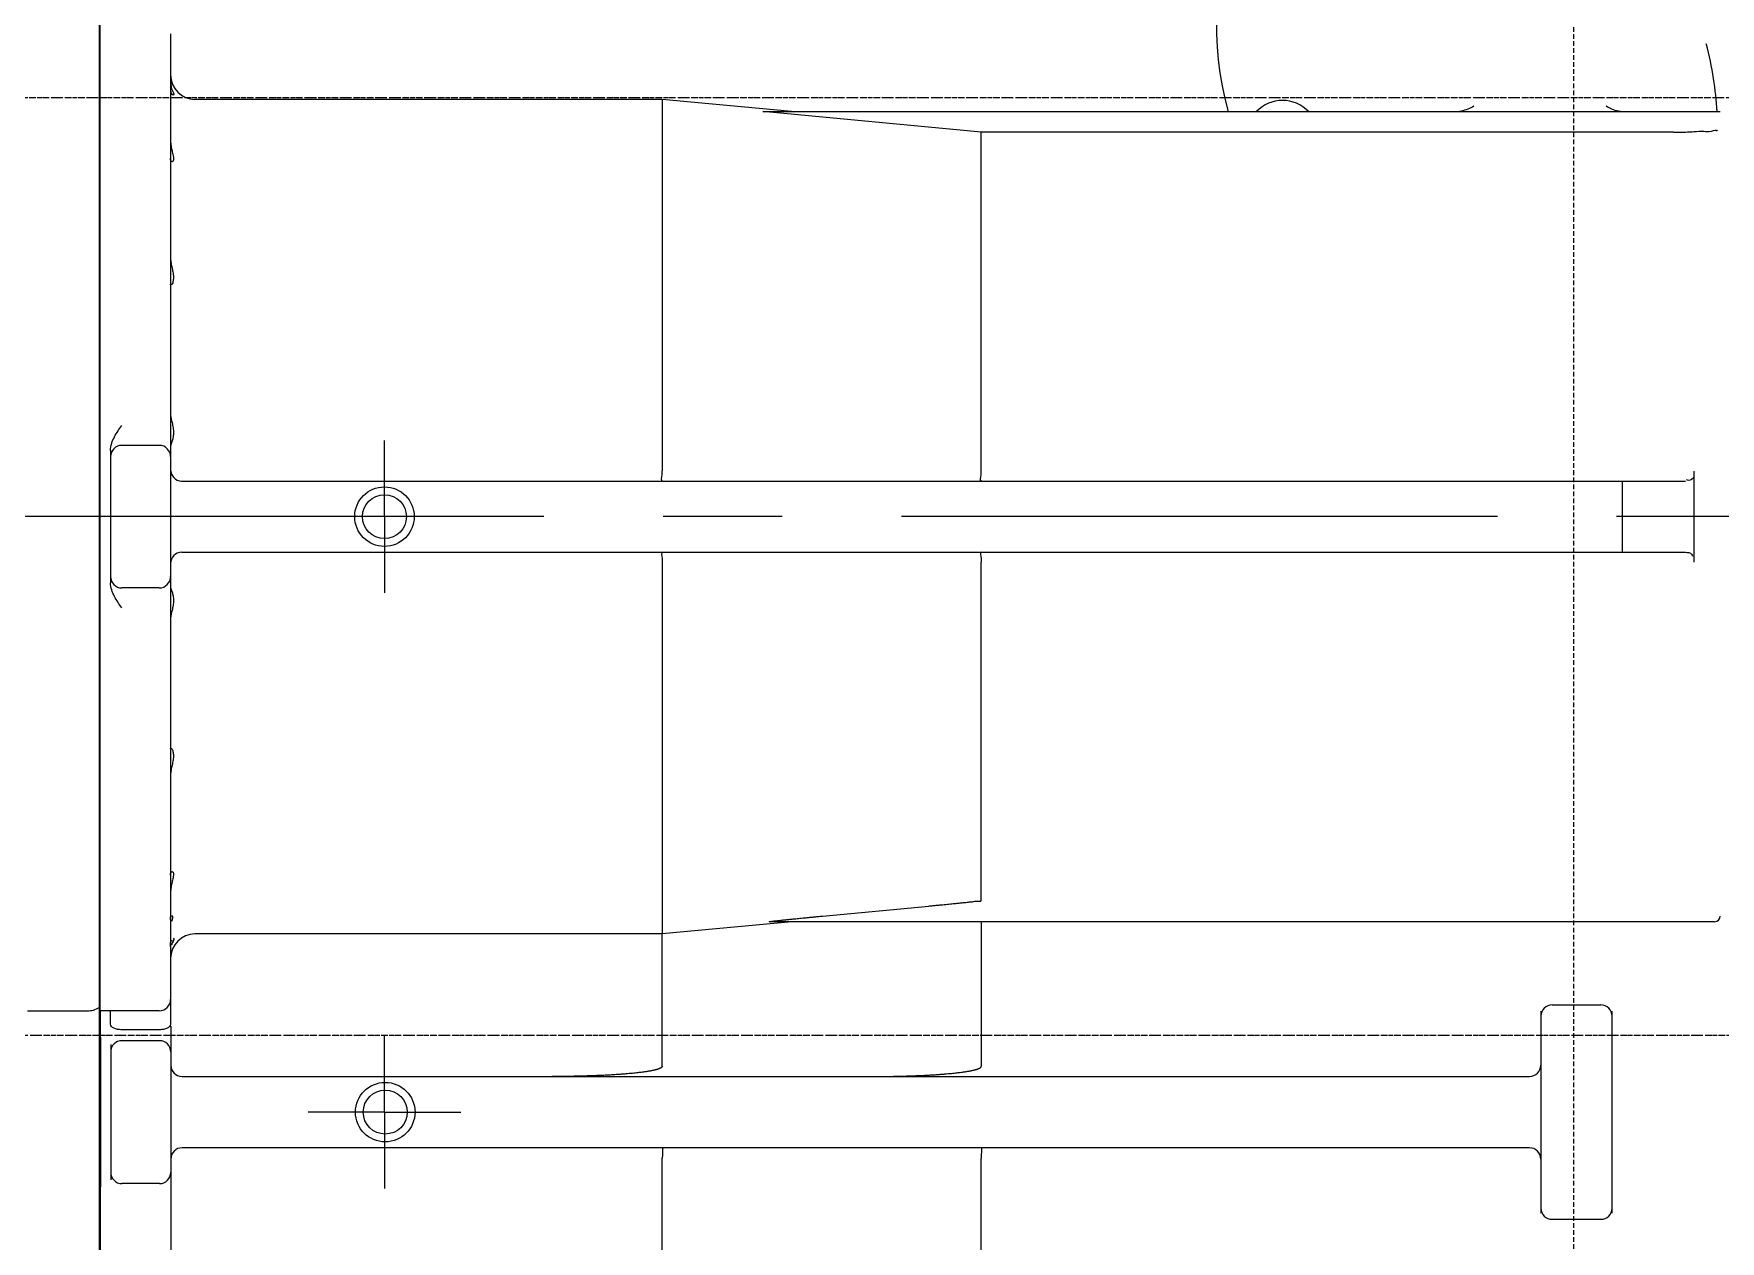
# Model space of a CAD drawing. Extents: x 0 to 160756, y 0 to 229247.
# Drawn here: x 65625 to 66523, y 101116 to 101759 of the extents above; entities that cross this region are included whole.
import ezdxf
from ezdxf.xclip import XClip

# ---------------------------------------------------------------- set-up
doc = ezdxf.new("R2010")
doc.units = 0
doc.header["$LTSCALE"] = 10
doc.header["$XCLIPFRAME"] = 2
for name, pattern in [('H12設備棟3F$0$DOTK1', [0.1, 0.05, -0.05]), ('H12設備棟3F$0$HIDDEN', [0.375, 0.25, -0.125]), ('H12設備棟3F$0$STYLE_18', [0.23669, 0.118345, -0.118345]), ('XCM7Q30CDA-200K$0$CENTER', [50.800000000000004, 31.75, -6.35, 6.35, -6.35])]:
    doc.linetypes.add(name, pattern=pattern)
for name, color, linetype in [('H12設備棟3F$0$ARC-BEAM', 252, 'H12設備棟3F$0$HIDDEN'), ('H12設備棟3F$0$SETUBID', 252, 'H12設備棟3F$0$DOTK1'), ('XCM7Q30CDA-200K$0$UER-FUTUER', 9, 'Continuous')]:
    doc.layers.add(name, color=color, linetype=linetype)

# ---------------------------------------------------------------- blocks, each defined once
blk = doc.blocks.new('H12設備棟3F')
at = {"layer": 'H12設備棟3F$0$ARC-BEAM'}
for p, q in [((66445.22893119445, 99600.29758298093), (66445.22893119445, 103625.2975829809)), ((61835.22893119445, 101725.2975829809), (66795.22893119445, 101725.2975829809)), ((66795.22893119445, 101225.2975829809), (61835.22893119445, 101225.2975829809))]:
    blk.add_line(p, q, dxfattribs=at)
at = {"layer": 'H12設備棟3F$0$SETUBID', "linetype": 'H12設備棟3F$0$STYLE_18', "lineweight": 5}
blk.add_lwpolyline([(61835.22893119416, 101725.2975829811), (67335.22893119416, 101725.2975829811), (67335.22893119416, 101225.2975829811), (61835.22893119416, 101225.2975829811)], close=True, dxfattribs=at)
blk = doc.blocks.new('XCM7Q30CDA-200K$0$A$C0f61af94')
at = {"linetype": 'Continuous'}
for p, q in [((2697.840920859002, 2060.877776306428), (2697.84084727912, 2608.922455289678)), ((2697.333148241145, 2587.129522365576), (2697.333148241145, 2061.390143601122)), ((2735.316139336865, 2581.641782684077), (2735.316139336865, 2066.877875719612)), ((2997.198867417901, 2546.660241372781), (2748.310320501201, 2546.660241372781)), ((2997.198867417901, 2546.660241372781), (2997.198867417901, 2348.592481603482)), ((3066.046172011062, 2540.180495059001), (2997.198867417901, 2546.660241372781)), ((3050.91663325546, 2540.163150790628), (3560.94254927052, 2540.163150790628)), ((3167.122774951407, 2529.149179571585), (3050.91663325546, 2540.163150790628)), ((3167.122774951407, 2348.543076517628), (3167.122774951407, 2529.149179571585)), ((3535.957609538833, 2529.149179571585), (3167.122774951407, 2529.149179571585)), ((2703.330462624683, 2359.491897739848), (2703.330462624683, 2289.027757179007)), ((2729.318824953327, 2362.242824079076), (2709.32777700822, 2362.242824079076)), ((3546.905070981171, 2348.543076517628), (3546.905070981171, 2299.976589450671)), ((2741.313453720402, 2343.251328531216), (3542.382808363967, 2343.251328531216)), ((3508.922079885451, 2305.268337435497), (3508.922079885451, 2343.251328531216)), ((2741.313453720402, 2305.268337435497), (3542.382808363967, 2305.268337435497)), ((2997.198867417901, 2299.92718436323), (2997.198867417901, 2101.859424593917)), ((3167.122774951407, 2119.704071894477), (3167.122774951407, 2299.976589450671)), ((2729.318824953327, 2286.276841887637), (2709.32777700822, 2286.276841887637)), ((3082.563138688012, 2111.355172367854), (3139.295815405261, 2116.732317495553)), ((3066.223441432478, 2108.355855089278), (2997.198867417901, 2101.859424593917)), ((3557.947762278462, 2108.356515176085), (3054.362537386216, 2108.356515176085)), ((3167.222730191163, 2108.356515176085), (3167.222730191163, 2031.322849906122)), ((2736.269950436457, 2098.309712684611), (2736.321194354867, 2098.292859252426)), ((2997.198867417901, 2101.859424593917), (2748.310320501201, 2101.859424593917)), ((2997.298822657656, 2031.352616207078), (2997.298822657656, 2101.859424593917)), ((2735.316139336865, 2066.875090689966), (2735.316139336865, 2053.774298026605)), ((2659.150246665988, 2060.853504245941), (2690.886035278862, 2060.853504245941)), ((2697.333148241145, 2061.385548924241), (2697.333148241145, 1680.658356842745)), ((2697.333148241145, 2061.385548924241), (2697.840920859002, 2060.877776306428)), ((2729.318824953327, 2060.877776306428), (2697.840920859002, 2060.877776306428)), ((2697.967863749553, 2046.761975766829), (2697.967864011822, 2060.877776306428)), ((2703.330462624683, 2053.774298026605), (2703.330462624683, 2060.877776306428)), ((3465.339232672719, 2060.694191329167), (3465.339232672719, 1953.060358596354)), ((3471.336547056257, 2064.001694476334), (3497.324909381699, 2064.001694476334)), ((3503.322223765237, 1953.060358617149), (3503.322223765237, 2060.694191349961)), ((2729.318824953327, 2050.775640834836), (2709.32777700822, 2050.775640834836)), ((2735.41609457662, 2052.65564397625), (2735.41609457662, 1681.223831240713)), ((2697.994166035322, 2042.330804105994), (2697.994166035322, 1971.423746563189)), ((2703.430417864423, 2042.978644900024), (2703.430417864423, 1970.775905049493)), ((2729.418780193082, 2044.960221308604), (2709.427732247961, 2044.960221308604)), ((2741.413408960158, 2025.868770521018), (3459.341918289181, 2025.868770521018)), ((3459.341918289181, 1987.885779425298), (2741.413408960158, 1987.885779425298)), ((2997.298822657656, 1724.284361858881), (2997.298822657656, 1982.401933739253)), ((3167.222730191163, 1738.705863957148), (3167.222730191163, 1982.431700040208)), ((2729.418780193082, 1968.794328637712), (2709.427732247961, 1968.794328637712)), ((2697.967864013408, 1680.023641070482), (2697.967863653597, 1966.99263723605)), ((3471.336547056257, 1949.752855469982), (3497.324909381699, 1949.752855469982))]:
    blk.add_line(p, q, dxfattribs=at)
at = {"linetype": 'XCM7Q30CDA-200K$0$CENTER'}
for p, q in [((2849.265112624038, 2324.259832983356), (2849.265112624038, 2364.881742363068)), ((3950.210628606743, 2324.26054973279), (0, 2324.26054973279)), ((2849.265112624038, 2324.259832983356), (2849.265112624038, 2283.63792360363)), ((2849.265112624038, 2006.877274973158), (2849.265112624038, 2047.499184352884)), ((2849.265112624038, 2006.877274973158), (2808.643203244341, 2006.877274973158)), ((2849.265112624038, 2006.877274973158), (2849.265112624038, 1966.255365593446)), ((2849.265112624038, 2006.877274973158), (2889.887022003793, 2006.877274973158))]:
    blk.add_line(p, q, dxfattribs=at)
at = {"linetype": 'Continuous'}
for points in [[(2735.490552373376, 2447.749695567545), (2735.438073867015, 2447.758665801841), (2735.394959228302, 2447.785295478592), (2735.361208455593, 2447.829139659414), (2735.336821548946, 2447.889724380584), (2735.321798509874, 2447.966549304547), (2735.316139336865, 2448.05909036196)], [(2735.316139336865, 2200.460575604739), (2735.321813683899, 2200.553160706433), (2735.336845827667, 2200.629998338307), (2735.36123576817, 2200.690574477718), (2735.394983505423, 2200.734399187277), (2735.438089041025, 2200.761009175229), (2735.490552373376, 2200.769970399168)]]:
    blk.add_lwpolyline(points, dxfattribs=at)
for centre, radius in [((2849.265112624038, 2324.259832983356), 15.86789430643705), ((2849.265112624038, 2324.259832983356), 11.70415884042797), ((2849.664933582986, 2006.877274973158), 15.86789430643705), ((2849.664933582986, 2006.877274973158), 11.70415884042797)]:
    blk.add_circle(centre, radius, dxfattribs=at)
for centre, radius, start, end in [((3465.489165532286, 2585.829603463804), 172.9225647252668, 336.6690843904037, 195.3156073507651), ((2748.310320501201, 2559.654422537118), 12.9941811643264, 180, 270), ((3327.680876522645, 2527.051877409365), 19.04147316772446, 43.558209485566, 136.4310368040965), ((2709.32777700822, 2356.245509695538), 5.997314383535263, 90, 180), ((2729.318824953327, 2356.245509695538), 5.997314383535263, 0, 90), ((2741.313453720402, 2349.248642914754), 5.997314383535263, 180, 268.8159398400804), ((2741.313453720402, 2299.271023051959), 5.997314383535263, 91.18406015991962, 180), ((2709.32777700822, 2292.27415627116), 5.997314383535263, 180, 270), ((2729.318824953327, 2292.27415627116), 5.997314383535263, 270, 0), ((3557.947762278462, 2111.355172367854), 2.998657191767632, 270, 0), ((2748.310320501201, 2088.865243429595), 12.9941811643264, 90, 180), ((2729.318824953327, 2066.875090689966), 5.997314383535263, 270, 0), ((2690.886035278862, 2073.547819691084), 12.69431544514964, 270, 300.5223224752332), ((3471.336547056257, 2058.004380092796), 5.997314383535263, 90, 180), ((3497.324909381699, 2058.004380092796), 5.997314383535263, 0, 90), ((2709.427732247961, 2038.96290692508), 5.997314383535263, 90, 180), ((2729.418780193082, 2038.96290692508), 5.997314383535263, 0, 90), ((2741.413408960158, 2031.866084904555), 5.997314383535263, 180, 270), ((3459.341918289181, 2031.866084904555), 5.997314383535263, 270, 0), ((2741.413408960158, 1981.88846504176), 5.997314383535263, 90, 180), ((3459.341918289181, 1981.88846504176), 5.997314383535263, 0, 90), ((2709.427732247961, 1974.79164302125), 5.997314383535263, 180, 270), ((2729.418780193082, 1974.79164302125), 5.997314383535263, 270, 0), ((3471.336547056257, 1955.75016985352), 5.997314383535263, 180, 270), ((3497.324909381699, 1955.75016985352), 5.997314383535263, 270, 0)]:
    blk.add_arc(centre, radius, start, end, dxfattribs=at)
for points, start_tangent, end_tangent in [([(3559.326324640293, 2540.035798480196), (3557.357310689404, 2557.730127879186), (3553.469607647174, 2576.316696698515)], (-0.07013197485231366, 0.9975377216443068), (-0.2594215669541775, 0.9657641796002996)), ([(2735.316139336865, 2556.606400094461), (2735.522691654885, 2554.154902585244), (2736.015789108278, 2551.994664199665), (2736.767636278353, 2550.482291470587)], (-1.224646799147353e-16, -0.9999999999999999), (0.437842589377063, -0.8990516486429403)), ([(2736.757325214072, 2548.958707008554), (2735.478019697577, 2551.584806714352), (2735.602986615399, 2552.278731742117)], (-0.9999999999999999, 1.224646799147353e-16), (0.967119117365802, 0.2543238345605697)), ([(2736.767636278353, 2550.482291470587), (2736.757325214072, 2548.958707008554)], (0.4378425893934355, -0.8990516486349667), (-0.9999999999999999, 1.224646799147353e-16)), ([(3418.772905049613, 2540.163150790628), (3423.017693539805, 2540.561398815495), (3426.669336069885, 2541.582005749253), (3429.656437837795, 2543.163384076615)], (0.9999999999999999, -8.531461975528737e-09), (0.8028324980134612, 0.5962046461857421)), ([(3500.084385367591, 2543.161725539307), (3503.048241781667, 2541.58034976921), (3506.676662657643, 2540.560104617442), (3510.896533835505, 2540.163150790628)], (0.8005221715330297, -0.5993031393911119), (0.9999999999999999, 8.441737778765517e-10)), ([(3535.957609538833, 2529.149179571585), (3539.710892259725, 2529.183554100149), (3543.399923359044, 2529.284300743893), (3546.905070981171, 2529.441438537091)], (0.9999999999999999, -1.224646799147353e-16), (0.9985796546110293, 0.05327920229243007)), ([(3546.905070981171, 2529.441438537091), (3552.112129351095, 2529.651418153939), (3556.33079282174, 2529.721872287555), (3559.244405795791, 2529.718085572065)], (0.9985796546092415, 0.05327920232594131), (-0.01257224424486624, -0.999920966214154)), ([(2735.316139336865, 2524.470613571524), (2735.542913246027, 2521.812459510969), (2736.081366830389, 2519.139841210752), (2736.611783613669, 2516.803900652361), (2736.156505770137, 2513.418828413691)], (-1.224646799147353e-16, -0.9999999999999999), (-0.9999999999999999, 1.224646799147353e-16)), ([(2736.156505770137, 2513.418828413691), (2735.316139336865, 2515.252781726755)], (-0.9999999999999999, 1.224646799147353e-16), (1.224646799147353e-16, 0.9999999999999999)), ([(2735.316139336865, 2461.85455061977), (2735.556921355528, 2459.431176577578), (2736.114772875851, 2456.687942588876), (2736.648650168703, 2453.956174449748), (2736.847511896995, 2451.471075915179), (2736.580980959188, 2449.470808374143), (2735.490552373376, 2447.749695567545)], (-1.224646799147353e-16, -0.9999999999999999), (-0.9999999999999999, 1.224646799147353e-16)), ([(2703.330462624683, 2359.491908787706), (2703.961103482536, 2363.344575855124), (2705.435786521164, 2366.810013488328), (2707.321011521009, 2369.942317909241), (2709.32777700822, 2372.840248501103)], (1.224646799147353e-16, 0.9999999999999999), (0.5778753061455222, 0.8161250704072379)), ([(2735.316139336865, 2378.290939206854), (2736.08303445323, 2374.351627259282)], (-1.224646799147353e-16, -0.9999999999999999), (0.2490119012229821, -0.9685004249092074)), ([(2736.08303445323, 2374.351627259282), (2736.635011215491, 2371.641911136379), (2736.846948098275, 2368.75290336326)], (0.2490119012272006, -0.9685004249081228), (-0.02088841740936084, -0.9997818132063275)), ([(2736.846948098275, 2368.75290336326), (2736.574258748617, 2366.164020070239), (2736.035394904757, 2364.129417509335), (2735.316139336865, 2362.018084303869)], (-0.02088841737947857, -0.999781813206952), (-1.224646799147353e-16, -0.9999999999999999)), ([(2997.480471741816, 2343.251328531216), (2997.228524153572, 2346.506376795049), (2997.198867417901, 2348.592481603482)], (-0.9999999999999999, 1.224646799147353e-16), (-0.0001359458520601365, 0.9999999907593626)), ([(3167.40437927052, 2343.251328531216), (3167.153016414013, 2346.472802178658), (3167.122774951407, 2348.543076517628)], (-0.9999999999999999, 1.206605981617727e-09), (-0.0001574883082914994, 0.9999999875987163)), ([(3546.905070981171, 2345.309490642874), (3544.135348903525, 2343.513106194339), (3542.876313135755, 2343.950237679077)], (-0.6568193730146861, -0.7540479502210683), (-0.816881324820588, 0.5768057742077143)), ([(2997.480471741816, 2305.268337435497), (2997.228524153572, 2302.013289173265), (2997.198867417901, 2299.92718436323)], (-0.9999999999999999, 1.224646799147353e-16), (-0.0001359458520603814, -0.9999999907593626)), ([(3167.40437927052, 2305.268337435497), (3167.153016414013, 2302.04686378804), (3167.122774951407, 2299.976589450671)], (-0.9999999999999999, -1.206605736688368e-09), (-0.0001574883082917443, -0.9999999875987163)), ([(3542.382808363967, 2305.268337435497), (3545.659204181909, 2304.294270035578), (3546.169183573089, 2303.109229174239)], (0.9999999999999999, -1.224646799147353e-16), (0.135903375500149, -0.9907220965173158)), ([(2709.32777700822, 2275.67941746561), (2707.321011521009, 2278.577348057472), (2705.435786521164, 2281.709652479985), (2703.961103482536, 2285.175090113175), (2703.330462624683, 2289.027757179007)], (-0.577875306145522, 0.8161250704072381), (1.224646799147353e-16, 0.9999999999999999)), ([(2735.316139336865, 2286.501581664445), (2736.088048417558, 2284.227836125327), (2736.624113973696, 2282.089061985593), (2736.848715775486, 2279.578250854815)], (-1.224646799147353e-16, -0.9999999999999999), (0.008092340214525201, -0.9999672564788572)), ([(2736.112719915182, 2274.292397785437), (2735.316139336865, 2270.228726761445)], (-0.2472661295090853, -0.9689476049805772), (-1.224646799147353e-16, -0.9999999999999999)), ([(2736.848715775486, 2279.578250854815), (2736.639313719192, 2276.906027149089), (2736.112719915182, 2274.292397785437)], (0.008092340185830094, -0.9999672564790894), (-0.2472661292009522, -0.9689476050592096)), ([(2736.454098140923, 2199.578681031941), (2736.580078779196, 2199.052084553914), (2736.847291027909, 2197.062225385584), (2736.646824683761, 2194.551694721202), (2736.106813900711, 2191.795146243589), (2735.552807551314, 2189.064215064063), (2735.316139336865, 2186.665115348544)], (0.2654414172175823, -0.9641269906114658), (-1.224646799147353e-16, -0.9999999999999999)), ([(2735.490552373376, 2200.769970399168), (2736.454098140923, 2199.578681031941)], (0.9999999999999999, -1.224646799147353e-16), (0.2654414174642913, -0.9641269905435423)), ([(2735.316139336865, 2133.266884239958), (2736.156505770137, 2135.100837554623)], (1.224646799147353e-16, 0.9999999999999999), (0.9999999999999999, -1.224646799147353e-16)), ([(2736.753678954075, 2132.425624912154), (2736.621500950219, 2131.764481876511), (2736.089362593862, 2129.414266158594), (2735.546480534977, 2126.729931618538), (2735.316139336865, 2124.049052395174)], (-0.1816700119342881, -0.983359551112306), (-1.224646799147353e-16, -0.9999999999999999)), ([(2736.156505770137, 2135.100837554623), (2736.753678954075, 2132.425624912154)], (0.9999999999999999, -1.224646799147353e-16), (-0.1816700120164892, -0.9833595510971197)), ([(2735.964944524647, 2111.606246257768), (2735.793723388444, 2108.568480372589)], (0.9999999999999999, -1.224646799147353e-16), (-0.2815356904157557, -0.959550756876427)), ([(3139.295815405261, 2116.732317495553), (3141.606917753481, 2116.952380694551), (3143.747197906836, 2117.157969453649), (3145.72916139166, 2117.349970970754), (3149.265155757341, 2117.696751596493), (3152.298584306365, 2117.999203340034), (3154.900534779867, 2118.263069866167), (3157.131593976461, 2118.493404812645), (3159.044793940251, 2118.694778003497), (3161.408486181725, 2118.950364357515), (3163.271766709193, 2119.159913463154), (3165.188928414078, 2119.389627278171), (3167.122774951407, 2119.704071894477)], (0.9955367763416446, 0.09437439775323539), (1.224646799147353e-16, 0.9999999999999999)), ([(2735.316139336865, 2109.442653668608), (2735.684903356771, 2111.355229758148), (2735.882366717677, 2111.323547719876)], (1.224646799147353e-16, 0.9999999999999999), (0.9598866860622549, -0.2803882128771148)), ([(3054.36254731458, 2108.356515176085), (3056.268395149833, 2108.679007527782), (3058.374533617549, 2108.922114853951), (3060.434708600631, 2109.147943925374), (3063.048688864757, 2109.425324062468), (3065.172087867133, 2109.645573661197), (3067.656486329593, 2109.898968191919), (3070.560866079875, 2110.190479210753), (3073.955857495923, 2110.525894049322), (3075.86240389038, 2110.712044690474), (3077.923878750604, 2110.911685166036), (3080.153156653658, 2111.125765018791), (3082.563138688012, 2111.355172367854)], (-0.9999999999999999, 1.224646799147353e-16), (0.9955399364579384, 0.09434105637167804)), ([(2735.316139336865, 2095.150137965029), (2735.902355673752, 2098.37363144719), (2736.269950436457, 2098.309712684611)], (1.224646799147353e-16, 0.9999999999999999), (0.954214419201741, -0.2991234564314277)), ([(2736.793135784392, 2098.120066912583), (2736.038141167795, 2096.602604504282), (2735.790037183106, 2095.942568337778)], (-0.4332834777240339, -0.9012576923008018), (-0.291445161531144, -0.9565875379807566)), ([(2736.757325214072, 2099.560958958144), (2736.793135784392, 2098.120066912583)], (0.9999999999999999, -1.224646799147353e-16), (-0.433283477424401, -0.9012576924448515)), ([(2709.32777700822, 2050.775640834836), (2707.032704153971, 2051.003900021256), (2705.087035337841, 2051.653927191408), (2703.330462624683, 2053.774298026605)], (-0.9999999999999999, 1.224646799147353e-16), (1.224646799147353e-16, 0.9999999999999999)), ([(2735.316139336865, 2053.774298026605), (2733.55956662212, 2051.653927191408), (2731.613897806019, 2051.003900021256), (2729.318824953327, 2050.775640834836)], (-1.224646799147353e-16, -0.9999999999999999), (-0.9999999999999999, 1.224646799147353e-16)), ([(2697.967863880694, 2046.761976793568), (2697.976405215843, 2045.14430848819), (2697.989162077662, 2043.656003466313), (2697.994166035322, 2042.330804105994)], (-1.224646799147353e-16, -0.9999999999999999), (2.249910157213018e-06, -0.9999999999974692)), ([(2997.298822657656, 2031.352616207078), (2997.286908255381, 2031.238359336465), (2997.245323912168, 2031.110764147597), (2997.168181362431, 2030.975161403738), (2997.056381028597, 2030.839146604398), (2996.918442738606, 2030.710395948947), (2996.755077268564, 2030.585950025023), (2996.565504676575, 2030.463724233327), (2996.351216523472, 2030.343886741743), (2996.113093774838, 2030.226260362397), (2995.848635934293, 2030.109328361723), (2995.555287427866, 2029.992116273672), (2995.230492823961, 2029.873998009003), (2994.872007633152, 2029.754672875177), (2994.477337834745, 2029.633890397163), (2994.042890877492, 2029.511212115292), (2993.56557871218, 2029.386495611732), (2993.042394963544, 2029.259709185499), (2992.4694997974, 2029.130706222233), (2991.842410528363, 2028.999312903776), (2991.156594624539, 2028.8654645551), (2990.406854685236, 2028.729079547134), (2989.5877712894, 2028.590154972408), (2988.693279341751, 2028.448696679479), (2987.716839829649, 2028.304762394502), (2986.651241603147, 2028.158443369437), (2985.48868818226, 2028.009892014408), (2984.220645719703, 2027.859316281101), (2982.837793039114, 2027.706992356238), (2981.329963590746, 2027.553278367443), (2979.686051688564, 2027.39862730389), (2977.893918280388, 2027.243604304473), (2975.940286852332, 2027.088907882033), (2973.810625265614, 2026.935395876397), (2971.489003037816, 2026.784116963579), (2968.957947051138, 2026.636351349487), (2966.198251346039, 2026.493660365362), (2963.188773935588, 2026.357951056416), (2959.906183875501, 2026.231558991189), (2956.324662245868, 2026.117357639712), (2952.415534586456, 2026.018905215024), (2948.146809239275, 2025.940646611474), (2943.482566449253, 2025.888198985689), (2938.382011657101, 2025.868770521018)], (-1.224646799147353e-16, -0.9999999999999999), (-0.9999999999999999, 1.224646799147353e-16)), ([(3108.584920478534, 2025.868770521018), (3113.655511808407, 2025.887986234564), (3118.293089336032, 2025.93988587214), (3122.538042621221, 2026.01736483282), (3126.425941682886, 2026.114879069632), (3129.988480769724, 2026.228036447006), (3133.254080183906, 2026.353317504138), (3136.248339325975, 2026.487877588501), (3138.994397830611, 2026.629402731502), (3141.513229870397, 2026.776002135026), (3143.82389348869, 2026.926126692764), (3145.943730478117, 2027.07850532273), (3147.888554773235, 2027.232096115476), (3149.672794740109, 2027.386046161759), (3151.309633921497, 2027.539660409617), (3152.811128198766, 2027.692376051855), (3154.188308728175, 2027.843741533914), (3155.451275378873, 2027.99339949101), (3156.609289370128, 2028.141073931518), (3157.670829338764, 2028.286556487976), (3158.643644217955, 2028.429694297607), (3159.534901794759, 2028.570395307237), (3160.351099025487, 2028.708600297017), (3161.098270079863, 2028.844302980113), (3161.781798120268, 2028.977504213777), (3162.40685350007, 2029.108284497954), (3162.977942588535, 2029.236707044329), (3163.499516168653, 2029.362941973523), (3163.975410632775, 2029.487138681041), (3164.408612462837, 2029.60932781556), (3164.802183492473, 2029.729648062174), (3165.159689197069, 2029.848532135904), (3165.483632150397, 2029.966236480323), (3165.776228209754, 2030.08305468077), (3166.040010231329, 2030.199605202666), (3166.277515426147, 2030.316853522498), (3166.491239247931, 2030.436310646823), (3166.680346136476, 2030.55818083616), (3166.843319103864, 2030.682285005911), (3166.980868566359, 2030.810638258525), (3167.092374587213, 2030.946260804718), (3167.169343168425, 2031.08152750865), (3167.210840840067, 2031.208838192921), (3167.222730191163, 2031.322849906122)], (0.9999999999999999, -1.224646799147353e-16), (1.224646799147353e-16, 0.9999999999999999)), ([(2997.580427125489, 1987.885779425298), (2997.552498476842, 1987.856428074519), (2997.52484403018, 1987.768664277828), (2997.497733618293, 1987.623347282453), (2997.471432021834, 1987.421894461659), (2997.446196236095, 1987.166268251895), (2997.422272985801, 1986.858957780103), (2997.39989636773, 1986.50295563259), (2997.379285558898, 1986.101729632472), (2997.360642686428, 1985.659189883183), (2997.344150833174, 1985.179651394836), (2997.329972249572, 1984.667792627632), (2997.318246740295, 1984.128610371161), (2997.309090291776, 1983.567371059107), (2997.302593925677, 1982.989559849608), (2997.298822657656, 1982.401933739253)], (-0.9999999999999999, 1.224646799147353e-16), (-8.285457295763062e-05, -0.9999999965675599)), ([(3167.504334503843, 1987.885779425298), (3167.476499550816, 1987.856650600472), (3167.448930331608, 1987.769527363344), (3167.421895113279, 1987.62522804024), (3167.395657211498, 1987.425129265903), (3167.3704724157, 1987.171153605013), (3167.346586441534, 1986.865751595411), (3167.324232523679, 1986.511878707213), (3167.303629082773, 1986.112967045119), (3167.284977539006, 1985.672892118469), (3167.268460305044, 1985.195934981399), (3167.254238950234, 1984.686740141275), (3167.242452583436, 1984.150269633668), (3167.233216464956, 1983.591753487781), (3167.226620866495, 1983.016637879176), (3167.222730191163, 1982.431700040208)], (-0.9999999999999999, 1.224646799147353e-16), (-9.282389561248072e-05, -0.999999995691862)), ([(2697.994166035322, 1971.423746563189), (2697.98913341212, 1970.094444307382), (2697.976370800869, 1968.606279395564), (2697.967863832717, 1966.992671420739)], (-2.503323764241426e-06, -0.9999999999968667), (-1.061097444496383e-07, -0.9999999999999942))]:
    blk.add_spline(points, degree=3, dxfattribs=dict(at, start_tangent=start_tangent, end_tangent=end_tangent))
blk = doc.blocks.new('XCM7Q30CDA-200K')
at = {"layer": 'XCM7Q30CDA-200K$0$UER-FUTUER'}
blk.add_blockref('XCM7Q30CDA-200K$0$A$C0f61af94', (62962.25354957767, 99177.60358279079), dxfattribs=at)

msp = doc.modelspace()

# ---------------------------------------------------------------- block references
msp.add_blockref('XCM7Q30CDA-200K', (0, 0))
ref = msp.add_blockref('H12設備棟3F', (0, 0))
XClip(ref).set_block_clipping_path([(52480.84288457618, 60066.86046443292), (84559.65474770463, 105824.4625800119)])

doc.saveas('drawing.dxf')
